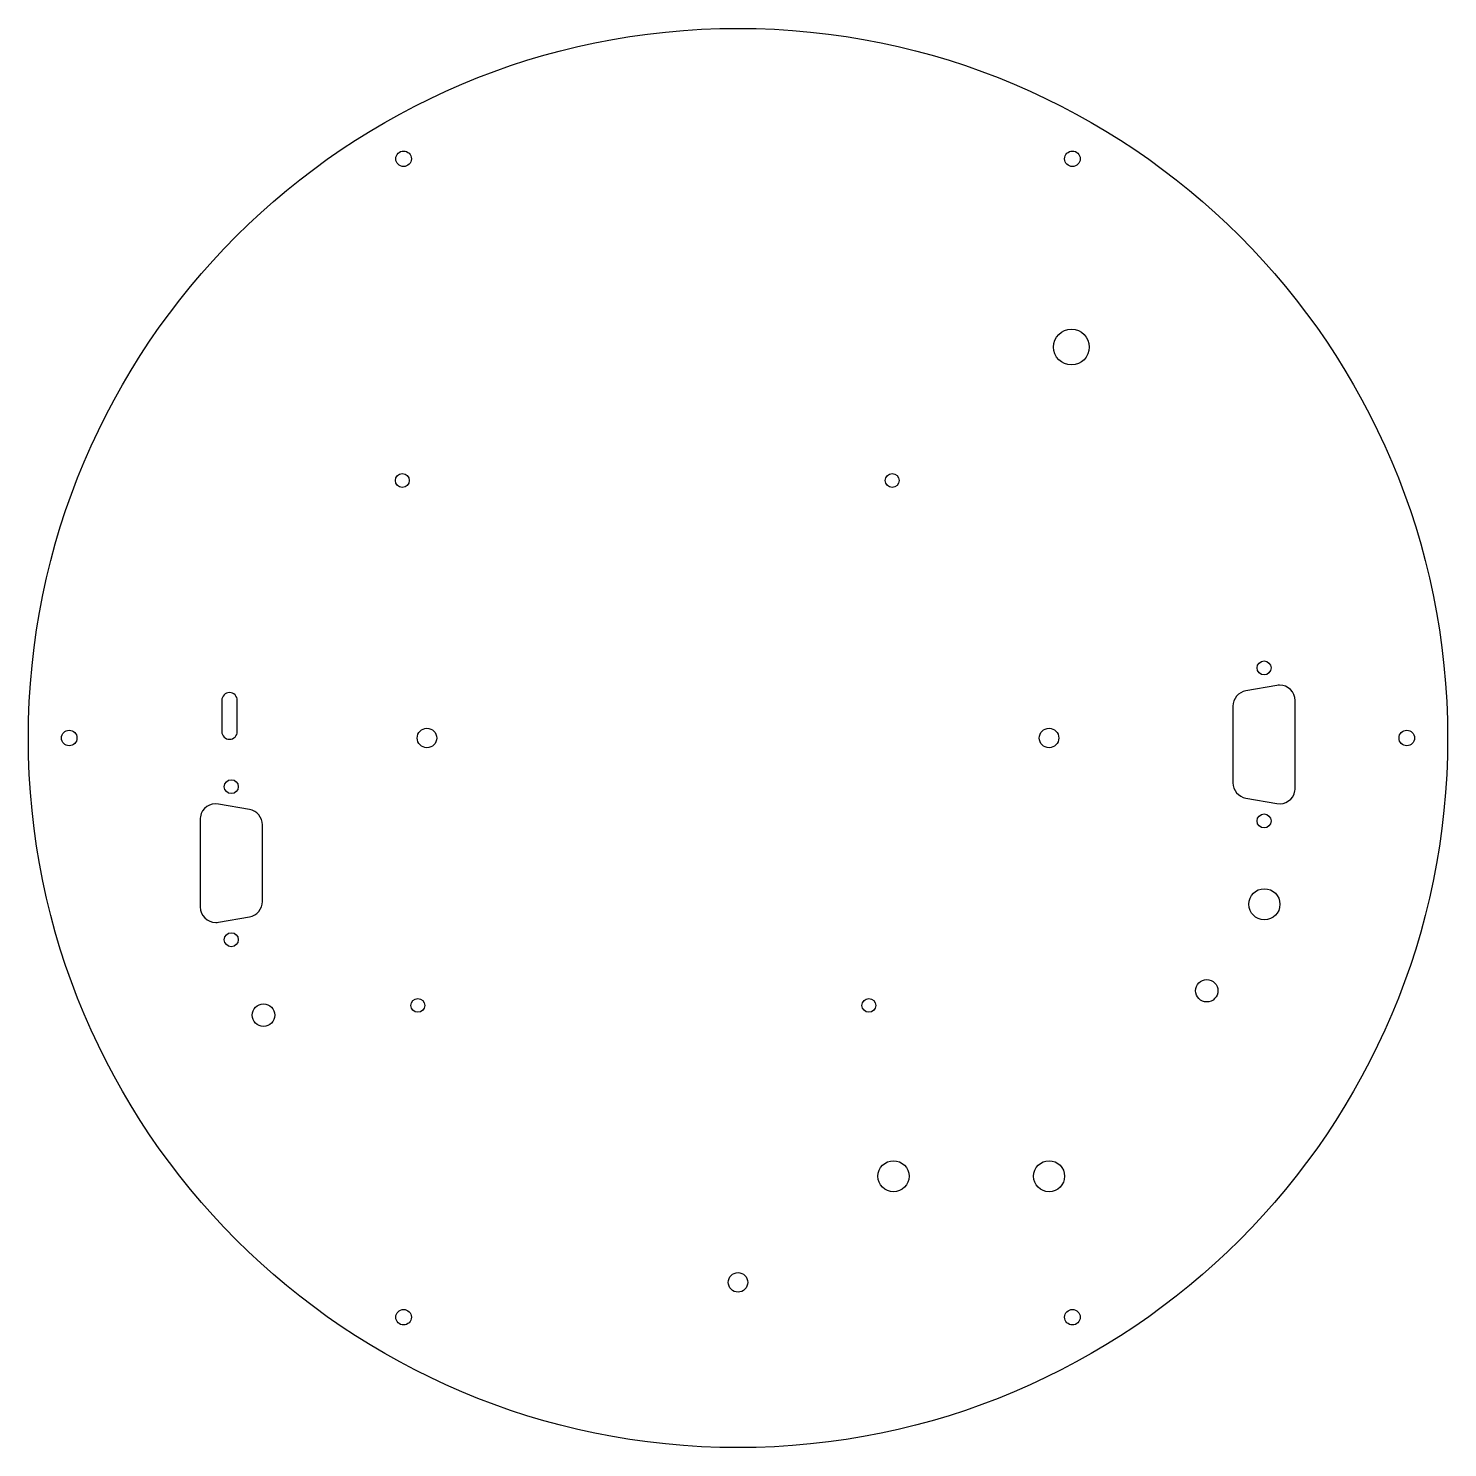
# Model space of a CAD drawing. Extents: x -116 to 116, y -116 to 116.
import ezdxf

# ---------------------------------------------------------------- set-up
doc = ezdxf.new("R2010")
doc.units = 0
doc.header["$MEASUREMENT"] = 0
doc.layers.add('DXF_OUTPUT', color=7, linetype='Continuous')

# ---------------------------------------------------------------- blocks, each defined once
blk = doc.blocks.new('AI9-BLK2')
at = {"layer": 'DXF_OUTPUT', "color": 7}
for centre in [(54.610189, 94.586991), (-54.609845, -94.58768)]:
    blk.add_circle(centre, 1.270153, dxfattribs=at)
blk = doc.blocks.new('AI9-BLK1')
at = {"layer": 'DXF_OUTPUT', "color": 7}
for centre, radius in [((-54.610103, 94.587164), 1.270153), ((54.609587, -94.587164), 1.270239)]:
    blk.add_circle(centre, radius, dxfattribs=at)

msp = doc.modelspace()

# ---------------------------------------------------------------- linework, layer by layer
at = {"layer": 'DXF_OUTPUT', "color": 7}
for p, q in [((88.01, 8.6), (82.93, 7.7)), ((80.83, 5.2), (80.83, -7.31)), ((90.99, -8.2), (90.99, 6.1)), ((-79.77, -11.69), (-84.85, -10.79)), ((82.93, -9.81), (88.01, -10.7)), ((-87.83, -13.29), (-87.83, -27.59)), ((-77.67, -26.7), (-77.67, -14.19)), ((-84.85, -30.09), (-79.77, -29.2))]:
    msp.add_line(p, q, dxfattribs=at)
for centre, radius in [((0, 0), 115.89), ((54.45, 63.85), 2.92), ((-54.82, 42.05), 1.13), ((25.19, 42.05), 1.13), ((85.91, 11.44), 1.14), ((-109.22, 0), 1.27), ((-50.8, 0), 1.59), ((50.8, 0), 1.59), ((109.22, 0), 1.27), ((-82.75, -7.95), 1.14), ((85.91, -13.55), 1.14), ((85.96, -27.16), 2.54), ((-82.75, -32.94), 1.14), ((76.55, -41.27), 1.83), ((-77.49, -45.27), 1.83), ((-52.28, -43.67), 1.13), ((21.38, -43.67), 1.13), ((25.4, -71.57), 2.54), ((50.8, -71.57), 2.54), ((0, -88.9), 1.59)]:
    msp.add_circle(centre, radius, dxfattribs=at)
for points, knots in [([(-81.77, 1.06), (-81.77, 0.36), (-82.34, -0.21), (-83.04, -0.21), (-83.04, -0.21), (-83.04, -0.21), (-83.04, -0.21), (-83.75, -0.21), (-84.31, 0.36), (-84.31, 1.06), (-84.31, 1.06), (-84.31, 6.14), (-84.31, 6.14), (-84.31, 6.84), (-83.75, 7.41), (-83.04, 7.41), (-83.04, 7.41), (-83.04, 7.41), (-83.04, 7.41), (-82.34, 7.41), (-81.77, 6.84), (-81.77, 6.14), (-81.77, 6.14), (-81.77, 1.06), (-81.77, 1.06)], [0, 0, 0, 0, 1, 1, 1, 2, 2, 2, 3, 3, 3, 4, 4, 4, 5, 5, 5, 6, 6, 6, 7, 7, 7, 8, 8, 8, 8]), ([(90.99, 6.1), (90.99, 7.5), (89.85, 8.64), (88.45, 8.64), (88.3, 8.64), (88.16, 8.62), (88.01, 8.6)], [0, 0, 0, 0, 1, 1, 1, 2, 2, 2, 2]), ([(88.01, -10.7), (89.39, -10.95), (90.71, -10.03), (90.95, -8.64), (90.98, -8.5), (90.99, -8.35), (90.99, -8.2)], [0, 0, 0, 0, 1, 1, 1, 2, 2, 2, 2]), ([(-84.85, -10.79), (-86.24, -10.55), (-87.55, -11.47), (-87.8, -12.85), (-87.82, -13), (-87.83, -13.14), (-87.83, -13.29)], [0, 0, 0, 0, 1, 1, 1, 2, 2, 2, 2]), ([(-87.83, -27.59), (-87.83, -29), (-86.7, -30.13), (-85.29, -30.13), (-85.15, -30.13), (-85, -30.12), (-84.85, -30.09)], [0, 0, 0, 0, 1, 1, 1, 2, 2, 2, 2])]:
    msp.add_open_spline(points, degree=3, knots=knots, dxfattribs=at)
for points in [[(82.93, 7.7), (81.72, 7.49), (80.83, 6.43), (80.83, 5.2)], [(80.83, -7.31), (80.83, -8.54), (81.72, -9.6), (82.93, -9.81)], [(-77.67, -14.19), (-77.67, -12.95), (-78.56, -11.9), (-79.77, -11.69)], [(-79.77, -29.2), (-78.56, -28.98), (-77.67, -27.93), (-77.67, -26.7)]]:
    msp.add_open_spline(points, degree=3, dxfattribs=at)

# ---------------------------------------------------------------- block references
for name in ['AI9-BLK2', 'AI9-BLK1']:
    msp.add_blockref(name, (0, 0), dxfattribs=at)

doc.saveas('drawing.dxf')
